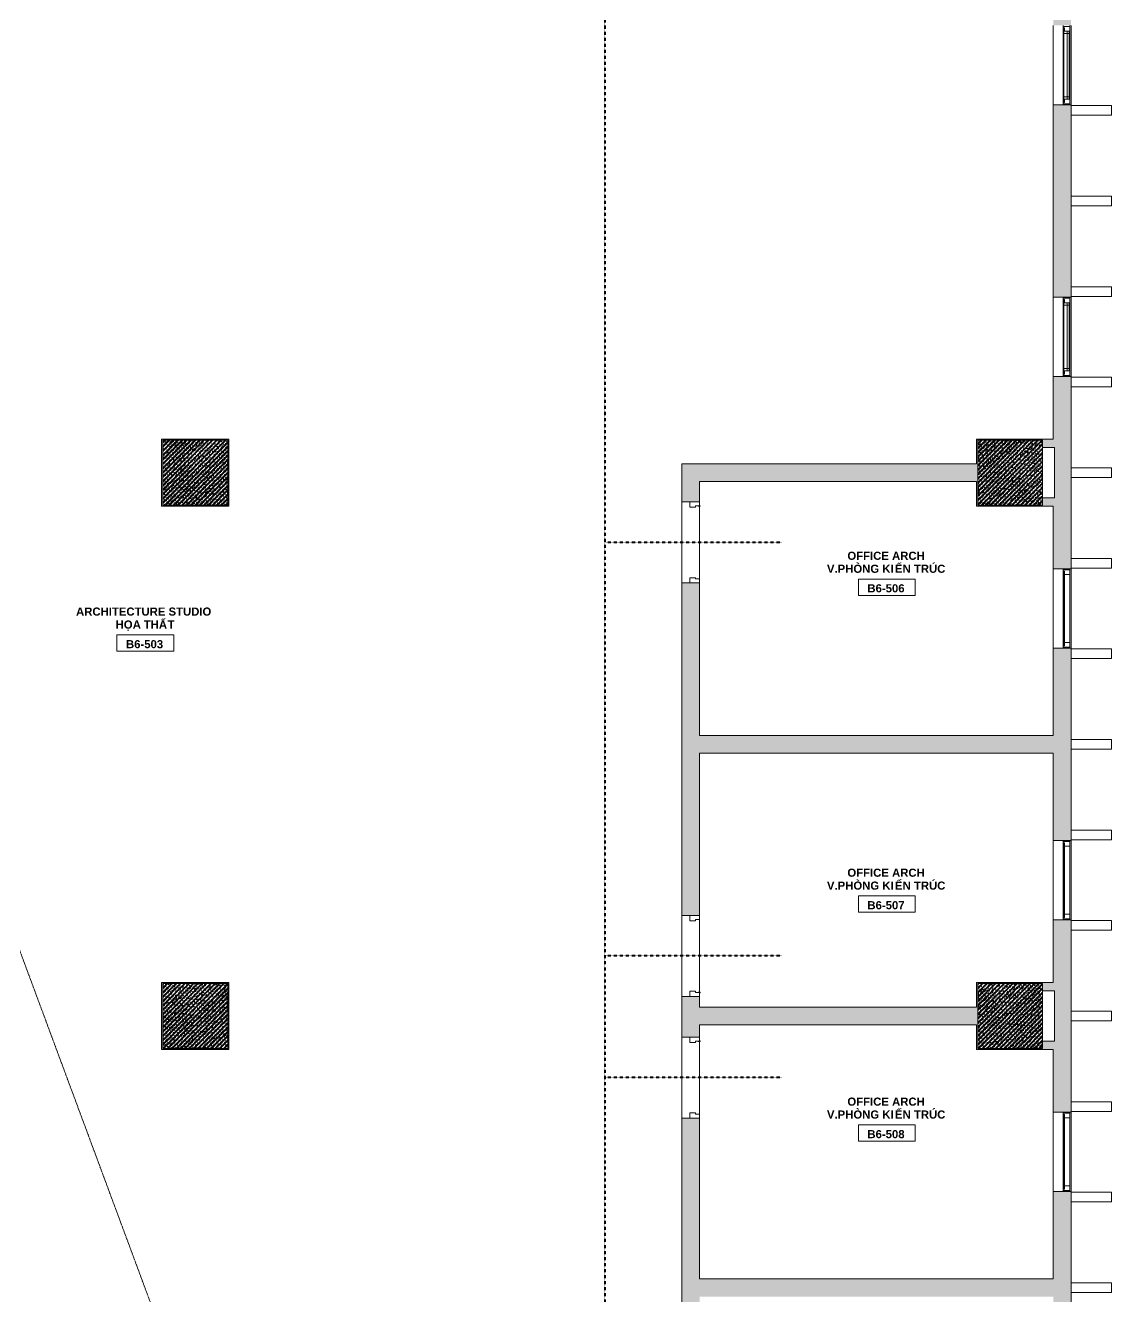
# Model space of a CAD drawing. Header units: millimetres. Extents: x -34669 to 32595, y 16058 to 152521.
# Drawn here: x 4466 to 17860, y 43987 to 59662 of the extents above; entities that cross this region are included whole.
import ezdxf

# ---------------------------------------------------------------- set-up
doc = ezdxf.new("R2010")
doc.units = ezdxf.units.MM
for name, pattern in [('Dash', [6.35, 3.175, -3.175]), ('dash 1-1', [2, 1, -1]), ('Double dash', [42.8625, 15.875, -4.7625, 6.35, -4.7625, 6.35, -4.7625])]:
    doc.linetypes.add(name, pattern=pattern)
for name, color, linetype, lineweight in [('A-AREA-IDEN', 2, 'Continuous', 9), ('A-DETL', 90, 'Continuous', 5), ('A-DOOR', 31, 'Continuous', 5), ('A-DOOR-FRAM', 31, 'Continuous', 5), ('A-FLOR', 192, 'Continuous', 5), ('A-GLAZ', 151, 'Continuous', 5), ('A-GLAZ-CWMG', 51, 'Continuous', 5), ('A-GLAZ-HDLN', 1, 'Dash', 5), ('A-WALL', 113, 'Continuous', 5), ('A-WALL-PATT', 111, 'Continuous', 5), ('C-PROP-LINE', 91, 'Double dash', 9), ('S-COLS', 52, 'Continuous', 5)]:
    doc.layers.add(name, color=color, linetype=linetype, lineweight=lineweight)
doc.styles.add('Arial_B', font='arialbd.ttf', dxfattribs={"height": 100})
doc.styles.add('Arial_B_1', font='arialbd.ttf', dxfattribs={"height": 100})
pattern_1 = [(50, (0, 0), (63.763904, -5.57885), [6.668, -73.343]), (355, (0, 0), (-12.334876, 66.869514), [5.334, -58.674]), (100.451, (5.314, -0.465), (51.43036, 61.29098), [5.667, -62.332]), (46.184, (0, 17.78), (94.87722, -14.71484), [10.001, -110.014]), (96.636, (7.91, 16.55), (83.09115, 86.5993), [8.5, -93.497]), (351.184, (0, 17.78), (83.09204, 86.59928), [8.001, -88.011]), (21, (8.89, 13.335), (53.064487, -35.792726), [6.667, -73.342]), (326, (8.89, 13.335), (21.63066, 64.46546), [5.334, -58.674]), (71.451, (13.31, 10.35), (74.69646, 28.67237), [5.667, -62.332]), (37.5, (0, 0), (1.080413, 29.594271), [1.676, -56.286, 1.676, -57.887, -58.896]), (37.5, (0, 0), (1.080413, 29.594271), [-117.526, 1.676, -57.22]), (7.5, (0, 0), (23.386368, 35.063507), [1.676, -32.283, 1.676, -54.953, -22.447]), (7.5, (0, 0), (23.386368, 35.063507), [-90.589, 1.676, -20.771]), (327.5, (-19.825, 0), (47.456567, -2.005468), [1.676, -20.549, 1.676, -67.666, -92.011]), (327.5, (-19.825, 0), (47.456567, -2.005468), [-91.567, 1.676, -90.335]), (317.5, (-28.715, 0), (51.844948, 8.89904), [1.676, -27.216, 1.676, -44.374, -65.342]), (317.5, (-28.715, 0), (51.844948, 8.89904), [-74.943, 1.676, -63.665]), (45, (0, 0), (-26.715908, 26.715908), []), (45, (0, 10.89), (-26.715908, 26.715908), [])]

# ---------------------------------------------------------------- blocks, each defined once
blk = doc.blocks.new('M_Concrete-Square-Column - C1 - 800 X 800-V2-5th Traffic Floor Plan - Pedestrian')
at = {"layer": 'S-COLS'}
h = blk.add_hatch(dxfattribs=at)
h.set_pattern_fill('FP_5', color=256, style=0, pattern_type=2)
h.set_pattern_definition([(50, (-16610.066, -54147), (63.763904, -5.57885), [6.667, -73.342]), (355, (-16610.066, -54147), (-12.334876, 66.869514), [5.334, -58.674]), (100.451, (-16604.75, -54147.465), (51.43036, 61.29098), [5.667, -62.332]), (46.184, (-16610.066, -54129.22), (94.87722, -14.71484), [10.001, -110.014]), (96.636, (-16602.16, -54130.45), (83.09115, 86.5993), [8.5, -93.497]), (351.184, (-16610.07, -54129.22), (83.09204, 86.59928), [8.001, -88.011]), (21, (-16601.176, -54133.665), (53.064487, -35.792726), [6.668, -73.343]), (326, (-16601.176, -54133.665), (21.63066, 64.46546), [5.334, -58.674]), (71.451, (-16596.754, -54136.65), (74.69646, 28.67237), [5.667, -62.332]), (37.5, (-16610.066, -54147), (1.080413, 29.594271), [1.676, -56.286, 1.676, -57.887, -58.896]), (37.5, (-16610.066, -54147), (1.080413, 29.594271), [-117.526, 1.676, -57.22]), (7.5, (-16610.066, -54147), (23.386368, 35.063507), [1.676, -32.283, 1.676, -54.953, -22.447]), (7.5, (-16610.066, -54147), (23.386368, 35.063507), [-90.589, 1.676, -20.771]), (327.5, (-16629.89, -54147), (47.456567, -2.005468), [1.676, -20.549, 1.676, -67.666, -92.011]), (327.5, (-16629.89, -54147), (47.456567, -2.005468), [-91.567, 1.676, -90.335]), (317.5, (-16638.78, -54147), (51.844948, 8.89904), [1.676, -27.216, 1.676, -44.374, -65.342]), (317.5, (-16638.78, -54147), (51.844948, 8.89904), [-74.943, 1.676, -63.665]), (45, (-16610.066, -54147), (-26.716616, 26.716616), []), (45, (-16610.066, -54136.11), (-26.716616, 26.716616), [])])
h.paths.add_polyline_path([(400, -400), (400, 400), (-400, 400), (-400, -400), (-303, -400)])
at = {"layer": 'S-COLS', "lineweight": 15}
for p, q in [((400, 400), (-400, 400)), ((-400, 400), (-400, -400)), ((400, -400), (400, 400)), ((-400, -400), (400, -400))]:
    blk.add_line(p, q, dxfattribs=at)
blk = doc.blocks.new('M_Concrete-Square-Column - C1 - 800 X 800-V9-5th Traffic Floor Plan - Pedestrian')
at = {"layer": 'S-COLS'}
h = blk.add_hatch(dxfattribs=at)
h.set_pattern_fill('FP_15', color=256, style=0, pattern_type=2)
h.set_pattern_definition([(50, (-16610.066, -47447), (63.763904, -5.57885), [6.667, -73.342]), (355, (-16610.066, -47447), (-12.33488, 66.86951), [5.334, -58.674]), (100.451, (-16604.75, -47447.465), (51.43036, 61.29098), [5.667, -62.332]), (46.184, (-16610.066, -47429.22), (94.87722, -14.71484), [10.001, -110.014]), (96.636, (-16602.16, -47430.45), (83.09115, 86.5993), [8.5, -93.497]), (351.184, (-16610.07, -47429.22), (83.09204, 86.59928), [8.001, -88.011]), (21, (-16601.176, -47433.665), (53.064487, -35.792726), [6.668, -73.343]), (326, (-16601.176, -47433.665), (21.63066, 64.46546), [5.334, -58.674]), (71.451, (-16596.754, -47436.65), (74.69646, 28.67237), [5.667, -62.332]), (37.5, (-16610.066, -47447), (1.080413, 29.594271), [1.676, -56.286, 1.676, -57.887, -58.896]), (37.5, (-16610.066, -47447), (1.080413, 29.594271), [-117.526, 1.676, -57.22]), (7.5, (-16610.066, -47447), (23.386368, 35.063507), [1.676, -32.283, 1.676, -54.953, -22.447]), (7.5, (-16610.066, -47447), (23.386368, 35.063507), [-90.589, 1.676, -20.771]), (327.5, (-16629.89, -47447), (47.456567, -2.005468), [1.676, -20.549, 1.676, -67.666, -92.011]), (327.5, (-16629.89, -47447), (47.456567, -2.005468), [-91.567, 1.676, -90.335]), (317.5, (-16638.78, -47447), (51.844948, 8.89904), [1.676, -27.216, 1.676, -44.374, -65.342]), (317.5, (-16638.78, -47447), (51.844948, 8.89904), [-74.943, 1.676, -63.665]), (45, (-16610.066, -47447), (-26.716616, 26.716616), []), (45, (-16610.066, -47436.11), (-26.716616, 26.716616), [])])
h.paths.add_polyline_path([(400, -400), (400, 400), (-400, 400), (-400, -400), (-303, -400)])
at = {"layer": 'S-COLS', "lineweight": 15}
for p, q in [((400, 400), (-400, 400)), ((-400, 400), (-400, -400)), ((400, -400), (400, 400)), ((-400, -400), (400, -400))]:
    blk.add_line(p, q, dxfattribs=at)
blk = doc.blocks.new('DP3-D301 - DP3-D301-9166699-5th Traffic Floor Plan - Pedestrian')
at = {"layer": 'A-DOOR'}
for p, q in [((447, -94), (447, -113)), ((450, -94), (447, -94)), ((450, -108), (450, -94))]:
    blk.add_line(p, q, dxfattribs=at)
for centre, radius, start, end in [((450, -113), 3, 180, 69.3211), ((450, -113), 3, 238.6638, 311.9935), ((450, -113), 3, 238.6638, 311.9935), ((450, -113), 3, 238.6638, 311.9935), ((450, -113), 3, 238.6638, 311.9935), ((450, -113), 3, 238.6638, 311.9935), ((450, -113), 3, 238.6638, 311.9935), ((450, -113), 3, 238.6638, 311.9935), ((452, -108), 2.19, 183.0662, 239.0753)]:
    blk.add_arc(centre, radius, start, end, dxfattribs=at)
at = {"layer": 'A-DOOR-FRAM'}
for p, q in [((-500, 10), (-435, 10)), ((-435, 10), (-435, -60)), ((435, 10), (500, 10)), ((435, -60), (435, 10)), ((-450, -110), (-500, -110)), ((-450, -60), (-450, -110)), ((-435, -60), (-450, -60)), ((450, -60), (435, -60)), ((450, -94), (450, -60)), ((500, -110), (451, -110))]:
    blk.add_line(p, q, dxfattribs=at)
blk = doc.blocks.new('DP3-D301 - DP3-D301-9166700-5th Traffic Floor Plan - Pedestrian')
at = {"layer": 'A-DOOR'}
for p, q in [((447, 113), (447, 94)), ((447, 94), (450, 94)), ((450, 94), (450, 108))]:
    blk.add_line(p, q, dxfattribs=at)
for centre, radius, start, end in [((450, 113), 3, 290.6789, 180), ((450, 113), 3, 48.0065, 121.3362), ((450, 113), 3, 48.0065, 121.3362), ((450, 113), 3, 48.0065, 121.3362), ((450, 113), 3, 48.0065, 121.3362), ((450, 113), 3, 48.0065, 121.3362), ((450, 113), 3, 48.0065, 121.3362), ((450, 113), 3, 48.0065, 121.3362), ((452, 108), 2.19, 120.9247, 176.9338)]:
    blk.add_arc(centre, radius, start, end, dxfattribs=at)
at = {"layer": 'A-DOOR-FRAM'}
for p, q in [((-450, 110), (-500, 110)), ((-450, 60), (-450, 110)), ((-435, 60), (-450, 60)), ((-435, -10), (-435, 60)), ((450, 60), (435, 60)), ((435, 60), (435, -10)), ((450, 94), (450, 60)), ((500, 110), (451, 110)), ((-500, -10), (-435, -10)), ((435, -10), (500, -10))]:
    blk.add_line(p, q, dxfattribs=at)
blk = doc.blocks.new('Rectangular Mullion - TWOG-PROFILE-Mullion-120X500-11979637-5th Traffic Floor Plan - Pedestrian')
at = {"layer": 'A-GLAZ-CWMG'}
for p, q in [((-60, -250), (-60, 250)), ((-60, 250), (60, 250)), ((60, 250), (60, -250)), ((60, -250), (-60, -250))]:
    blk.add_line(p, q, dxfattribs=at)
blk = doc.blocks.new('VGU_CLUSTER_W1C - W2C - VGU_CLUSTER_W2C-8584645-5th Traffic Floor Plan - Pedestrian')
at = {"layer": 'A-GLAZ', "lineweight": 9}
for p, q in [((-477, 95), (-490, 95)), ((-490, 12), (-477, 12)), ((-477, 95), (-477, 12)), ((-421, 95), (-477, 95)), ((-477, 12), (-477, 95)), ((-477, 12), (-462, 12)), ((-462, 12), (-462, 28)), ((-462, 28), (-421, 28)), ((-421, 28), (-451, 28)), ((-451, 28), (-451, 21)), ((-451, 21), (-391, 21)), ((-391, 21), (-391, 28)), ((391, 28), (391, 21)), ((391, 21), (451, 21)), ((477, 95), (421, 95)), ((421, 28), (462, 28)), ((451, 28), (421, 28)), ((451, 21), (451, 28)), ((462, 28), (462, 12)), ((462, 12), (477, 12)), ((477, 12), (477, 95)), ((490, 95), (477, 95)), ((477, 95), (477, 12)), ((477, 12), (490, 12))]:
    blk.add_line(p, q, dxfattribs=at)
at = {"layer": 'A-GLAZ'}
for p, q in [((-462, 12), (462, 12)), ((-421, 95), (421, 95)), ((-421, 95), (-421, 28)), ((421, 28), (-421, 28)), ((-391, 21), (391, 21)), ((421, 95), (421, 28))]:
    blk.add_line(p, q, dxfattribs=at)
blk = doc.blocks.new('VGU_CLUSTER_W1B - W2B - W3B - VGU_CLUSTER_W2B-12355422-5th Traffic Floor Plan - Pedestrian')
at = {"layer": 'A-GLAZ', "lineweight": 9}
for p, q in [((-477, 95), (-490, 95)), ((-490, 12), (-477, 12)), ((-477, 95), (-477, 12)), ((-421, 95), (-477, 95)), ((-477, 12), (-477, 95)), ((-477, 12), (-462, 12)), ((-462, 12), (-462, 28)), ((-462, 28), (-421, 28)), ((-421, 28), (-451, 28)), ((-451, 28), (-451, 21)), ((-451, 21), (-391, 21)), ((-421, 28), (-421, 95)), ((-421, 88), (-421, 28)), ((-391, 88), (-421, 88)), ((421, 88), (-421, 88)), ((-421, 88), (-421, 63)), ((-421, 63), (421, 63)), ((-391, 21), (-391, 88)), ((421, 88), (391, 88)), ((391, 88), (391, 21)), ((391, 21), (451, 21)), ((477, 95), (421, 95)), ((421, 95), (421, 28)), ((421, 28), (421, 88)), ((421, 63), (421, 88)), ((451, 28), (421, 28)), ((421, 28), (462, 28)), ((451, 21), (451, 28)), ((462, 28), (462, 12)), ((462, 12), (477, 12)), ((477, 12), (477, 95)), ((490, 95), (477, 95)), ((477, 95), (477, 12)), ((477, 12), (490, 12))]:
    blk.add_line(p, q, dxfattribs=at)
at = {"layer": 'A-GLAZ'}
for p, q in [((-462, 12), (462, 12)), ((421, 95), (-421, 95)), ((-391, 21), (391, 21))]:
    blk.add_line(p, q, dxfattribs=at)
at = {"layer": 'A-GLAZ-HDLN'}
for p, q in [((-21, 95), (0, 95)), ((-21, 12), (0, 12)), ((21, 95), (0, 95)), ((21, 12), (0, 12))]:
    blk.add_line(p, q, dxfattribs=at)
blk = doc.blocks.new('Family - ___-11746783-5th Traffic Floor Plan - Pedestrian')
at = {"layer": 'C-PROP-LINE'}
blk.add_line((-11634, 91438), (13173, 24609), dxfattribs=at)
blk = doc.blocks.new('Room Tag - Room Tag-8377849-5th Traffic Floor Plan - Pedestrian')
at = {"layer": 'A-AREA-IDEN'}
for p, q in [((-7, -0.80625), (-7, -4.80625)), ((-7, -0.80625), (7, -0.80625)), ((7, -0.80625), (7, -4.80625)), ((-7, -4.80625), (7, -4.80625))]:
    blk.add_line(p, q, dxfattribs=at)

msp = doc.modelspace()

# ---------------------------------------------------------------- hatches: boundary and pattern name
at = {"layer": 'A-WALL-PATT'}
h = msp.add_hatch(color=256, dxfattribs=at)
h.paths.add_polyline_path([(17360, 54562), (17360, 55332), (17140, 55332), (17140, 54562)])
h.paths.add_polyline_path([(17360, 56312), (17360, 58682), (17140, 58682), (17140, 56312)])
h.paths.add_polyline_path([(17360, 59662), (17360, 60432), (17140, 60432), (17140, 59662)])
for points in [[(6960, 54547), (6975, 54547), (6975, 54562), (6145, 54562), (6145, 54547), (6160, 54547)], [(16195, 54547), (17010, 54547), (17010, 54562), (16195, 54562)], [(17360, 54457), (17360, 54562), (17010, 54562), (17010, 54457), (17155, 54457)], [(6160, 53732), (6160, 54547), (6145, 54547), (6145, 53732)], [(6975, 53732), (6975, 54547), (6960, 54547), (6960, 53732)], [(16195, 53732), (16210, 53732), (16210, 54547), (16195, 54547), (16195, 53747)], [(17360, 54457), (17155, 54457), (17155, 53837), (17360, 53837)], [(15151, 54037), (16195, 54037), (16195, 54257), (12560, 54257), (12560, 54037), (12838, 54037)], [(17360, 53732), (17360, 53837), (17010, 53837), (17010, 53732), (17155, 53732)], [(6960, 53747), (6160, 53747), (6160, 53732), (6960, 53732)], [(16307, 53732), (17010, 53732), (17010, 53747), (16210, 53747), (16210, 53732)], [(12838, 50687), (17140, 50687), (17140, 50907), (12780, 50907), (12780, 50687)], [(6960, 47847), (6975, 47847), (6975, 47862), (6145, 47862), (6145, 47847), (6160, 47847)], [(6160, 47032), (6160, 47847), (6145, 47847), (6145, 47032)], [(6975, 47032), (6975, 47847), (6960, 47847), (6960, 47032)], [(16195, 47847), (17010, 47847), (17010, 47862), (16195, 47862)], [(16195, 47032), (16210, 47032), (16210, 47847), (16195, 47847), (16195, 47047)], [(17360, 47757), (17360, 47862), (17010, 47862), (17010, 47757), (17155, 47757)], [(17155, 47137), (17360, 47137), (17360, 47757), (17155, 47757), (17155, 47349)], [(15151, 47337), (16195, 47337), (16195, 47557), (12780, 47557), (12780, 47337), (12838, 47337)], [(6960, 47047), (6160, 47047), (6160, 47032), (6960, 47032)], [(16210, 47032), (17010, 47032), (17010, 47047), (16210, 47047)], [(17010, 47032), (17360, 47032), (17360, 47137), (17010, 47137), (17010, 47047)], [(15151, 43987), (17140, 43987), (17140, 44207), (12780, 44207), (12780, 43987), (12838, 43987)]]:
    msp.add_hatch(color=256, dxfattribs=at).paths.add_polyline_path(points)
h = msp.add_hatch(color=256, dxfattribs=at)
h.paths.add_polyline_path([(12780, 27237), (12780, 29487), (12560, 29487), (12560, 27237)])
h.paths.add_polyline_path([(12560, 30487), (12780, 30487), (12780, 32887), (12560, 32887), (12560, 30537)])
h.paths.add_polyline_path([(12560, 33887), (12780, 33887), (12780, 34207), (12560, 34207), (12560, 33937)])
h.paths.add_polyline_path([(12560, 35207), (12780, 35207), (12780, 39587), (12560, 39587), (12560, 37287)])
h.paths.add_polyline_path([(12560, 40587), (12780, 40587), (12780, 41087), (12560, 41087), (12560, 40605)])
h.paths.add_polyline_path([(12560, 42087), (12780, 42087), (12780, 46187), (12560, 46187), (12560, 43987)])
h.paths.add_polyline_path([(12560, 47187), (12780, 47187), (12780, 47687), (12560, 47687), (12560, 47337)])
h.paths.add_polyline_path([(12780, 48687), (12780, 52787), (12560, 52787), (12560, 48687)])
h.paths.add_polyline_path([(12560, 53787), (12780, 53787), (12780, 54037), (12560, 54037), (12560, 53799)])
h = msp.add_hatch(color=256, dxfattribs=at)
h.paths.add_polyline_path([(17360, 47862), (17360, 48632), (17140, 48632), (17140, 47862)])
h.paths.add_polyline_path([(17360, 49612), (17360, 51982), (17140, 51982), (17140, 49612)])
h.paths.add_polyline_path([(17360, 52962), (17360, 53732), (17140, 53732), (17140, 52962)])
h = msp.add_hatch(color=256, dxfattribs=at)
h.paths.add_polyline_path([(17360, 41162), (17360, 41932), (17140, 41932), (17140, 41162)])
h.paths.add_polyline_path([(17360, 42912), (17360, 45282), (17140, 45282), (17140, 42912)])
h.paths.add_polyline_path([(17140, 46262), (17360, 46262), (17360, 47032), (17140, 47032), (17140, 46762)])
at = {"layer": 'S-COLS'}
h = msp.add_hatch(dxfattribs=at)
h.set_pattern_fill('FP_1', color=256, style=0, pattern_type=2)
h.set_pattern_definition(pattern_1)
h.paths.add_polyline_path([(6960, 53747), (6960, 54547), (6160, 54547), (6160, 53747)])
h = msp.add_hatch(dxfattribs=at)
h.set_pattern_fill('FP_1', color=256, style=0, pattern_type=2)
h.set_pattern_definition(pattern_1)
h.paths.add_polyline_path([(6960, 47847), (6160, 47847), (6160, 47047), (6960, 47047)])

# ---------------------------------------------------------------- linework, layer by layer
at = {"layer": 'A-DETL', "linetype": 'dash 1-1', "lineweight": 40}
for p, q in [((11613, 69977), (11613, 29987)), ((13795, 53287), (11613, 53287)), ((13795, 48187), (11613, 48187)), ((13795, 46687), (11613, 46687))]:
    msp.add_line(p, q, dxfattribs=at)
at = {"layer": 'A-FLOR'}
for p, q in [((12560, 47687), (12560, 48687)), ((12560, 46187), (12560, 47187))]:
    msp.add_line(p, q, dxfattribs=at)
at = {"layer": 'A-WALL'}
for p, q in [((17140, 58682), (17140, 59662)), ((17360, 59662), (17360, 58682)), ((17140, 55332), (17140, 56312)), ((17360, 56312), (17360, 55332)), ((12560, 52787), (12560, 53787)), ((12780, 53734), (12780, 52837)), ((17140, 51982), (17140, 52962)), ((17360, 52962), (17360, 51982)), ((17140, 48632), (17140, 49612)), ((17360, 49612), (17360, 48632)), ((12780, 48637), (12780, 47740)), ((12560, 46187), (12560, 47187)), ((12780, 47134), (12780, 46237)), ((17140, 45282), (17140, 46262)), ((17360, 46262), (17360, 45282))]:
    msp.add_line(p, q, dxfattribs=at)
at = {"layer": 'A-WALL', "lineweight": 15}
for p, q in [((17140, 58682), (17140, 56312)), ((17360, 58682), (17140, 58682)), ((17360, 56312), (17360, 58682)), ((17140, 56312), (17360, 56312)), ((17140, 55332), (17140, 54562)), ((17360, 55332), (17140, 55332)), ((17360, 52962), (17360, 55332)), ((6975, 54562), (6145, 54562)), ((6145, 54562), (6145, 53732)), ((6975, 53732), (6975, 54562)), ((17140, 54562), (16195, 54562)), ((16195, 54562), (16195, 54257)), ((6160, 54547), (6960, 54547)), ((6160, 53747), (6160, 54547)), ((6960, 54547), (6960, 53747)), ((17010, 54457), (17155, 54457)), ((17155, 54457), (17155, 53837)), ((12560, 54257), (12560, 53787)), ((16195, 54257), (12560, 54257)), ((12780, 53787), (12780, 54037)), ((12780, 54037), (16195, 54037)), ((16195, 54037), (16195, 53732)), ((12560, 53787), (12780, 53787)), ((17155, 53837), (17010, 53837)), ((6145, 53732), (6975, 53732)), ((6960, 53747), (6160, 53747)), ((16195, 53732), (17140, 53732)), ((17140, 53732), (17140, 52962)), ((17140, 52962), (17360, 52962)), ((12560, 52787), (12560, 48687)), ((12780, 52787), (12560, 52787)), ((12780, 50907), (12780, 52787)), ((17140, 51982), (17140, 50907)), ((17360, 51982), (17140, 51982)), ((17360, 49612), (17360, 51982)), ((17140, 50907), (12780, 50907)), ((12780, 48687), (12780, 50687)), ((12780, 50687), (17140, 50687)), ((17140, 50687), (17140, 49612)), ((17140, 49612), (17360, 49612)), ((12560, 48687), (12780, 48687)), ((17140, 48632), (17140, 47862)), ((17360, 48632), (17140, 48632)), ((17360, 46262), (17360, 48632)), ((6975, 47862), (6145, 47862)), ((6145, 47862), (6145, 47032)), ((6160, 47847), (6960, 47847)), ((6160, 47047), (6160, 47847)), ((6960, 47847), (6960, 47047)), ((6975, 47032), (6975, 47862)), ((17140, 47862), (16195, 47862)), ((16195, 47862), (16195, 47557)), ((12560, 47687), (12560, 47187)), ((12780, 47687), (12560, 47687)), ((12780, 47557), (12780, 47687)), ((17010, 47757), (17155, 47757)), ((17155, 47757), (17155, 47137)), ((16195, 47557), (12780, 47557)), ((12560, 47187), (12780, 47187)), ((12780, 47337), (16195, 47337)), ((12780, 47187), (12780, 47337)), ((16195, 47337), (16195, 47032)), ((6145, 47032), (6975, 47032)), ((6960, 47047), (6160, 47047)), ((16195, 47032), (17140, 47032)), ((17155, 47137), (17010, 47137)), ((17140, 47032), (17140, 46262)), ((17140, 46262), (17360, 46262)), ((12560, 46187), (12560, 42087)), ((12780, 46187), (12560, 46187)), ((12780, 44207), (12780, 46187)), ((17140, 45282), (17140, 44207)), ((17360, 45282), (17140, 45282)), ((17360, 42912), (17360, 45282)), ((17140, 44207), (12780, 44207))]:
    msp.add_line(p, q, dxfattribs=at)
at = {"layer": 'S-COLS', "lineweight": 15}
for p, q in [((6960, 54547), (6160, 54547)), ((6160, 54547), (6160, 53747)), ((6960, 53747), (6960, 54547)), ((6160, 53747), (6960, 53747)), ((6960, 47847), (6160, 47847)), ((6160, 47847), (6160, 47047)), ((6960, 47047), (6960, 47847)), ((6160, 47047), (6960, 47047))]:
    msp.add_line(p, q, dxfattribs=at)

# ---------------------------------------------------------------- block references
at = {"layer": 'A-AREA-IDEN', "xscale": 49.99999999999998, "yscale": 49.99999999999998, "zscale": 49.99999999999998}
for p in [(15088, 52874), (5944, 52186), (15088, 48967), (15088, 46144)]:
    msp.add_blockref('Room Tag - Room Tag-8377849-5th Traffic Floor Plan - Pedestrian', p, dxfattribs=at)
at = {"layer": 'A-DOOR-FRAM'}
for name, p, rotation in [('DP3-D301 - DP3-D301-9166699-5th Traffic Floor Plan - Pedestrian', (12670, 53287), 90.00000000000007), ('DP3-D301 - DP3-D301-9166700-5th Traffic Floor Plan - Pedestrian', (12670, 48187), 270.0000000000001), ('DP3-D301 - DP3-D301-9166699-5th Traffic Floor Plan - Pedestrian', (12670, 46687), 90.00000000000007)]:
    msp.add_blockref(name, p, dxfattribs=dict(at, rotation=rotation))
at = {"layer": 'A-GLAZ', "rotation": 270}
for name, p in [('VGU_CLUSTER_W1B - W2B - W3B - VGU_CLUSTER_W2B-12355422-5th Traffic Floor Plan - Pedestrian', (17250, 59172)), ('VGU_CLUSTER_W1B - W2B - W3B - VGU_CLUSTER_W2B-12355422-5th Traffic Floor Plan - Pedestrian', (17250, 55822)), ('VGU_CLUSTER_W1C - W2C - VGU_CLUSTER_W2C-8584645-5th Traffic Floor Plan - Pedestrian', (17250, 52472)), ('VGU_CLUSTER_W1C - W2C - VGU_CLUSTER_W2C-8584645-5th Traffic Floor Plan - Pedestrian', (17250, 49122)), ('VGU_CLUSTER_W1C - W2C - VGU_CLUSTER_W2C-8584645-5th Traffic Floor Plan - Pedestrian', (17250, 45772))]:
    msp.add_blockref(name, p, dxfattribs=at)
at = {"layer": 'A-GLAZ-CWMG', "extrusion": (0, 0, -1), "rotation": 90.00000000000007}
for p in [(-17610, 58614), (-17610, 57497), (-17610, 56380), (-17610, 55264), (-17610, 54147), (-17610, 53030), (-17610, 51914), (-17610, 50797), (-17610, 49680), (-17610, 48564), (-17610, 47447), (-17610, 46330), (-17610, 45214), (-17610, 44097)]:
    msp.add_blockref('Rectangular Mullion - TWOG-PROFILE-Mullion-120X500-11979637-5th Traffic Floor Plan - Pedestrian', p, dxfattribs=at)
at = {"layer": 'C-PROP-LINE'}
msp.add_blockref('Family - ___-11746783-5th Traffic Floor Plan - Pedestrian', (0, 0), dxfattribs=at)
at = {"layer": 'S-COLS', "lineweight": 15}
for name, p in [('M_Concrete-Square-Column - C1 - 800 X 800-V2-5th Traffic Floor Plan - Pedestrian', (16610, 54147)), ('M_Concrete-Square-Column - C1 - 800 X 800-V9-5th Traffic Floor Plan - Pedestrian', (16610, 47447))]:
    msp.add_blockref(name, p, dxfattribs=at)

# ---------------------------------------------------------------- texts
at = {"layer": 'A-AREA-IDEN', "char_height": 100, "attachment_point": 1}
for s, insert, width, style in [('OFFICE ARCH', (14602, 53172), 1174.47, 'Arial_B'), ('V.PHÒNG KI', (14350, 53012), 1014.13, 'Arial_B'), ('\\fArial|b1|i0|c254|p34|;Ế', (15187, 53012), 116.24, 'Arial_B_1'), ('N TRÚC', (15283, 53012), 653.38, 'Arial_B'), ('B6-506', (14849, 52771), 565.19, 'Arial_B'), ('ARCHITECTURE STUDIO', (5090, 52484), 2068.35, 'Arial_B'), ('HỌ', (5578, 52324), 320.67, 'Arial_B'), ('A ', (5789, 52324), 164.35, 'Arial_B'), ('THẤ', (5925, 52324), 416.88, 'Arial_B'), ('\\fArial|b1|i0|c0|p34|;T', (6219, 52324), 108.23, 'Arial_B'), ('B6-503', (5706, 52082), 565.19, 'Arial_B'), ('OFFICE ARCH', (14602, 49264), 1174.47, 'Arial_B'), ('V.PHÒNG KI', (14350, 49105), 1014.13, 'Arial_B'), ('\\fArial|b1|i0|c254|p34|;Ế', (15187, 49105), 116.24, 'Arial_B_1'), ('N TRÚC', (15283, 49105), 653.38, 'Arial_B'), ('B6-507', (14849, 48863), 565.19, 'Arial_B'), ('OFFICE ARCH', (14602, 46441), 1174.47, 'Arial_B'), ('V.PHÒNG KI', (14350, 46282), 1014.13, 'Arial_B'), ('\\fArial|b1|i0|c254|p34|;Ế', (15187, 46282), 116.24, 'Arial_B_1'), ('N TRÚC', (15283, 46282), 653.38, 'Arial_B'), ('B6-508', (14849, 46040), 565.19, 'Arial_B')]:
    msp.add_mtext(s, dxfattribs=dict(at, insert=insert, width=width, style=style))

doc.saveas('drawing.dxf')
